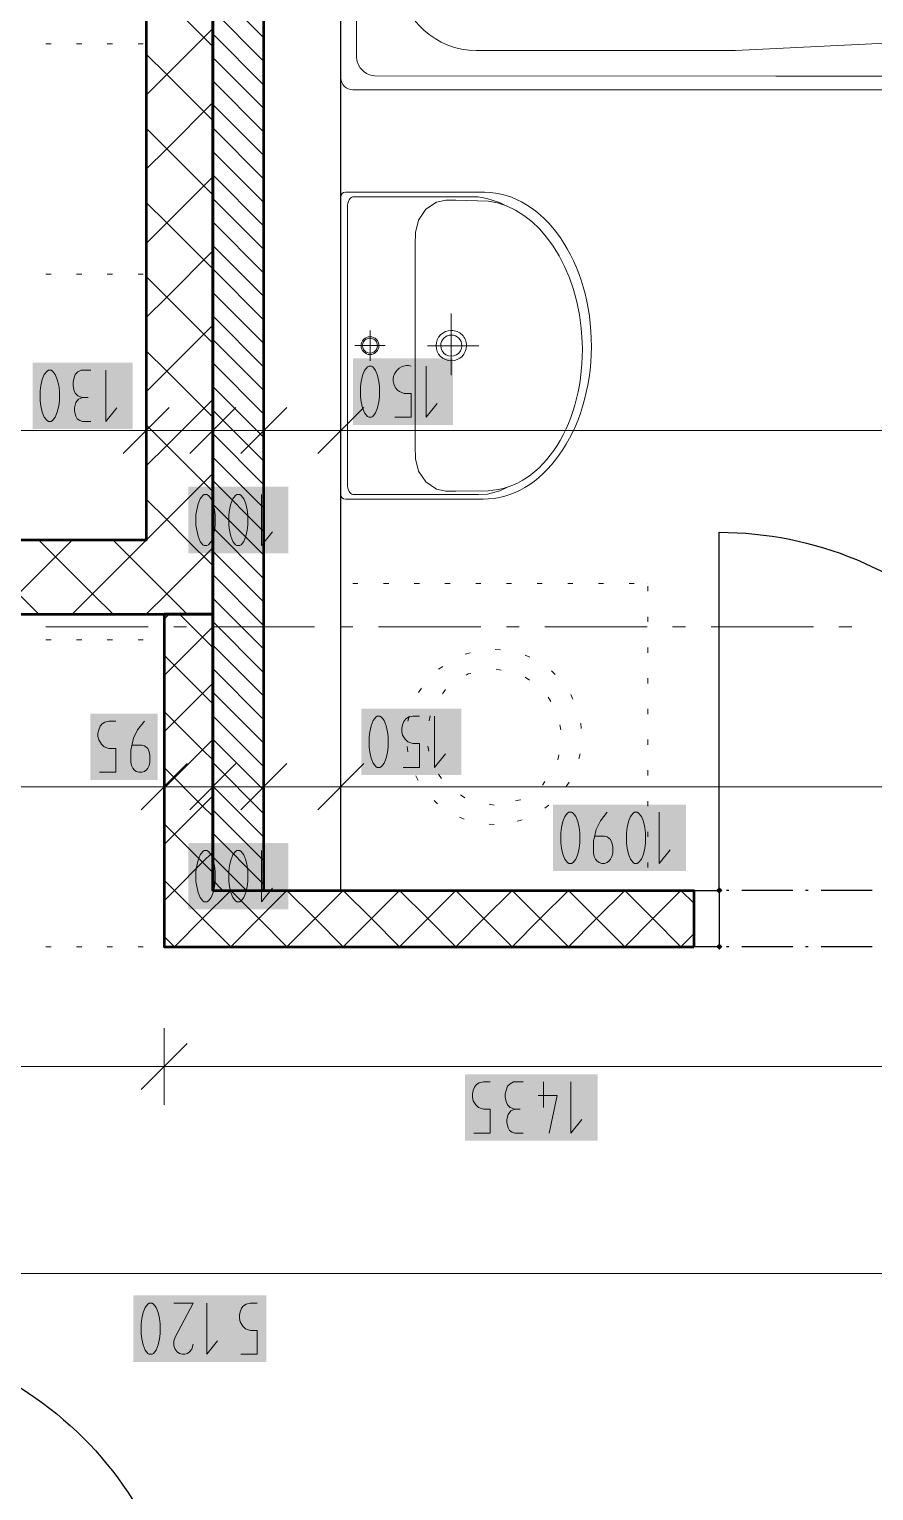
# Model space of a CAD drawing. Header units: millimetres. Extents: x 0 to 594, y 0 to 420.
# Drawn here: x 121.98 to 137.09, y 205.87 to 232.04 of the extents above; entities that cross this region are included whole.
import ezdxf

# ---------------------------------------------------------------- set-up
doc = ezdxf.new("R2010")
doc.units = ezdxf.units.MM
doc.header["$LTSCALE"] = 8
for name, color, linetype in [('PDF_Dvere', 7, 'Continuous'), ('PDF_Instalacni prizdivka do 1m', 7, 'Continuous'), ('PDF_Koty delkove', 7, 'Continuous'), ('PDF_Nabytek', 7, 'Continuous'), ('PDF_Osy hlavni', 7, 'Continuous'), ('PDF_Pricky sadrokarton', 7, 'Continuous'), ('PDF_Pricky zdene', 7, 'Continuous'), ('PDF_Sanita', 7, 'Continuous')]:
    doc.layers.add(name, color=color, linetype=linetype)

msp = doc.modelspace()

# ---------------------------------------------------------------- linework, layer by layer
at = {"layer": 'PDF_Dvere', "lineweight": 25}
for points in [[(134.329, 216.621), (134.329, 223.033, -0.414214), (140.74, 216.621), (140.409, 216.621)], [(118.611, 202.288), (118.407, 202.288), (118.407, 208.699, -0.414214), (124.819, 202.288), (124.793, 202.288)]]:
    msp.add_lwpolyline(points, format="xyb", dxfattribs=at)
msp.add_lwpolyline([(134.329, 215.614), (133.871, 215.614), (133.871, 216.621), (134.329, 216.621)], close=True, dxfattribs=at)
for points in [[(134.501, 216.621), (134.456, 216.621)], [(135.646, 216.621), (134.73, 216.621)], [(135.921, 216.621), (135.875, 216.621)], [(137.066, 216.621), (136.15, 216.621)], [(134.501, 215.614), (134.456, 215.614)], [(135.646, 215.614), (134.73, 215.614)], [(135.921, 215.614), (135.875, 215.614)], [(137.066, 215.614), (136.15, 215.614)]]:
    msp.add_lwpolyline(points, dxfattribs=at)
at = {"layer": 'PDF_Dvere', "lineweight": 25, "transparency": 33554559}
for points in [[(134.386, 216.621), (134.329, 216.564), (134.329, 216.679), (134.272, 216.621)], [(134.386, 215.614), (134.329, 215.557), (134.329, 215.671), (134.272, 215.614)]]:
    msp.add_solid(points, dxfattribs=at)
at = {"layer": 'PDF_Instalacni prizdivka do 1m', "lineweight": 25}
msp.add_lwpolyline([(126.178, 237.366), (126.178, 216.621), (127.552, 216.621), (127.552, 237.366)], close=True, dxfattribs=at)
at = {"layer": 'PDF_Koty delkove', "lineweight": 18}
for points in [[(122.173, 225.568), (122.173, 225.385), (122.185, 225.295), (122.21, 225.187), (122.246, 225.096), (122.295, 225.034), (122.32, 225.02), (122.368, 225.02), (122.393, 225.034), (122.442, 225.096), (122.478, 225.187), (122.503, 225.295), (122.516, 225.385), (122.516, 225.568), (122.503, 225.66), (122.478, 225.767), (122.442, 225.859), (122.393, 225.92), (122.368, 225.936), (122.32, 225.936), (122.295, 225.92), (122.246, 225.859), (122.21, 225.767), (122.185, 225.66)], [(127.907, 225.642), (127.907, 225.459), (127.919, 225.369), (127.943, 225.261), (127.98, 225.17), (128.029, 225.108), (128.053, 225.094), (128.102, 225.094), (128.127, 225.108), (128.175, 225.17), (128.212, 225.261), (128.237, 225.369), (128.249, 225.459), (128.249, 225.642), (128.237, 225.734), (128.212, 225.841), (128.175, 225.933), (128.127, 225.994), (128.102, 226.01), (128.053, 226.01), (128.029, 225.994), (127.98, 225.933), (127.943, 225.841), (127.919, 225.734)], [(124.961, 223.344), (124.961, 223.161), (124.974, 223.07), (124.998, 222.963), (125.035, 222.871), (125.083, 222.81), (125.108, 222.795), (125.157, 222.795), (125.182, 222.81), (125.23, 222.871), (125.267, 222.963), (125.292, 223.07), (125.304, 223.161), (125.304, 223.344), (125.292, 223.435), (125.267, 223.542), (125.23, 223.634), (125.182, 223.695), (125.157, 223.711), (125.108, 223.711), (125.083, 223.695), (125.035, 223.634), (124.998, 223.542), (124.974, 223.435)], [(131.491, 217.654), (131.491, 217.471), (131.504, 217.38), (131.528, 217.273), (131.564, 217.181), (131.613, 217.12), (131.638, 217.105), (131.686, 217.105), (131.711, 217.12), (131.76, 217.181), (131.796, 217.273), (131.821, 217.38), (131.834, 217.471), (131.834, 217.654), (131.821, 217.746), (131.796, 217.853), (131.76, 217.944), (131.711, 218.006), (131.686, 218.021), (131.638, 218.021), (131.613, 218.006), (131.564, 217.944), (131.528, 217.853), (131.504, 217.746)], [(132.665, 217.654), (132.665, 217.471), (132.678, 217.38), (132.702, 217.273), (132.739, 217.181), (132.787, 217.12), (132.812, 217.105), (132.86, 217.105), (132.885, 217.12), (132.934, 217.181), (132.971, 217.273), (132.996, 217.38), (133.008, 217.471), (133.008, 217.654), (132.996, 217.746), (132.971, 217.853), (132.934, 217.944), (132.885, 218.006), (132.86, 218.021), (132.812, 218.021), (132.787, 218.006), (132.739, 217.944), (132.702, 217.853), (132.678, 217.746)], [(125.548, 216.967), (125.548, 216.784), (125.561, 216.693), (125.585, 216.586), (125.622, 216.495), (125.67, 216.433), (125.695, 216.419), (125.744, 216.419), (125.769, 216.433), (125.817, 216.495), (125.854, 216.586), (125.879, 216.693), (125.891, 216.784), (125.891, 216.967), (125.879, 217.059), (125.854, 217.166), (125.817, 217.258), (125.769, 217.319), (125.744, 217.334), (125.695, 217.334), (125.67, 217.319), (125.622, 217.258), (125.585, 217.166), (125.561, 217.059)], [(123.979, 208.864), (123.979, 208.681), (123.991, 208.59), (124.015, 208.483), (124.052, 208.392), (124.1, 208.33), (124.125, 208.316), (124.174, 208.316), (124.199, 208.33), (124.247, 208.392), (124.284, 208.483), (124.309, 208.59), (124.321, 208.681), (124.321, 208.864), (124.309, 208.956), (124.284, 209.063), (124.247, 209.154), (124.199, 209.216), (124.174, 209.231), (124.125, 209.231), (124.1, 209.216), (124.052, 209.154), (124.015, 209.063), (123.991, 208.956)]]:
    msp.add_lwpolyline(points, close=True, dxfattribs=at)
for points in [[(123.078, 225.936), (122.907, 225.936), (122.846, 225.905), (122.797, 225.859), (122.773, 225.783)], [(123.347, 225.936), (123.347, 225.02), (123.542, 225.263)], [(129.081, 226.01), (129.081, 225.094), (129.276, 225.337)], [(122.773, 225.783), (122.76, 225.721), (122.76, 225.66), (122.773, 225.584), (122.797, 225.524), (122.846, 225.478), (122.931, 225.447)], [(123.078, 225.02), (122.931, 225.02), (122.882, 225.034), (122.834, 225.066), (122.809, 225.111), (122.784, 225.202), (122.784, 225.263), (122.809, 225.355), (122.858, 225.416), (122.931, 225.447), (123.029, 225.447)], [(124.071, 225.543), (124.071, 224.856), (124.071, 224.169)], [(125.262, 225.543), (125.262, 224.856), (125.262, 224.169)], [(126.178, 225.543), (126.178, 224.856), (126.178, 224.169)], [(127.552, 225.543), (127.552, 224.856), (127.552, 224.169)], [(124.483, 225.268), (123.659, 224.444)], [(125.674, 225.268), (124.85, 224.444)], [(126.59, 225.268), (125.766, 224.444)], [(127.964, 225.268), (127.14, 224.444)], [(126.192, 224.856), (126.178, 224.856), (125.262, 224.856), (124.071, 224.856), (116.333, 224.856), (110.242, 224.856), (108.341, 224.856), (99.205, 224.856), (97.19, 224.856), (95.862, 224.856)], [(151.365, 224.856), (149.487, 224.856), (147.976, 224.856), (144.803, 224.856), (138.202, 224.856), (127.552, 224.856), (126.192, 224.856)], [(125.879, 223.435), (125.854, 223.542), (125.817, 223.634), (125.769, 223.695), (125.744, 223.711), (125.695, 223.711), (125.67, 223.695), (125.622, 223.634), (125.585, 223.542), (125.561, 223.435), (125.548, 223.344)], [(126.136, 223.711), (126.136, 222.795), (126.331, 223.039)], [(125.548, 223.344), (125.548, 223.161), (125.561, 223.07), (125.585, 222.963), (125.622, 222.871), (125.67, 222.81), (125.695, 222.795), (125.744, 222.795), (125.769, 222.81), (125.817, 222.871), (125.854, 222.963), (125.879, 223.07), (125.891, 223.161), (125.891, 223.344), (125.879, 223.435)], [(123.231, 218.736), (123.524, 218.736), (123.524, 219.163), (123.402, 219.163), (123.316, 219.194), (123.267, 219.24), (123.219, 219.316), (123.206, 219.376), (123.206, 219.438), (123.219, 219.499), (123.243, 219.56), (123.28, 219.605)], [(123.28, 219.605), (123.328, 219.636), (123.402, 219.652), (123.524, 219.652)], [(124.038, 219.652), (123.915, 219.499), (123.842, 219.346), (123.794, 219.133), (123.794, 218.918), (123.806, 218.858), (123.83, 218.812), (123.854, 218.782), (123.891, 218.751), (123.94, 218.736), (123.989, 218.736), (124.038, 218.751), (124.075, 218.782), (124.099, 218.812), (124.124, 218.858), (124.136, 218.918), (124.136, 219.041), (124.124, 219.102), (124.099, 219.163), (124.038, 219.209), (123.989, 219.224), (123.818, 219.224)], [(128.206, 218.823), (128.254, 218.823), (128.279, 218.838), (128.327, 218.899), (128.364, 218.991), (128.389, 219.098), (128.402, 219.188), (128.402, 219.372), (128.389, 219.463), (128.364, 219.57), (128.327, 219.662), (128.279, 219.723), (128.254, 219.739), (128.206, 219.739), (128.181, 219.723), (128.132, 219.662), (128.096, 219.57), (128.071, 219.463), (128.059, 219.372)], [(128.67, 218.823), (128.964, 218.823), (128.964, 219.25), (128.841, 219.25), (128.756, 219.281), (128.707, 219.327), (128.658, 219.403), (128.646, 219.463), (128.646, 219.525), (128.658, 219.586), (128.683, 219.646), (128.719, 219.692), (128.768, 219.723), (128.841, 219.739), (128.964, 219.739)], [(129.233, 219.739), (129.233, 218.823), (129.428, 219.067)], [(128.059, 219.372), (128.059, 219.188), (128.071, 219.098), (128.096, 218.991), (128.132, 218.899), (128.181, 218.838), (128.206, 218.823)], [(124.392, 219.166), (124.392, 218.479), (124.392, 217.792)], [(125.262, 219.166), (125.262, 218.479), (125.262, 217.792)], [(126.178, 219.166), (126.178, 218.479), (126.178, 217.792)], [(127.552, 219.166), (127.552, 218.479), (127.552, 217.792)], [(124.804, 218.891), (123.98, 218.067)], [(125.674, 218.891), (124.85, 218.067)], [(126.59, 218.891), (125.766, 218.067)], [(127.964, 218.891), (127.14, 218.067)], [(147.976, 218.479), (145.416, 218.479), (143.02, 218.479), (141.91, 218.479), (139.979, 218.479), (137.535, 218.479), (127.552, 218.479), (126.178, 218.479), (125.262, 218.479), (124.392, 218.479), (111.57, 218.479), (110.242, 218.479)], [(132.323, 218.021), (132.2, 217.868), (132.127, 217.715), (132.078, 217.502), (132.078, 217.288), (132.091, 217.227), (132.115, 217.181), (132.139, 217.151), (132.176, 217.12), (132.225, 217.105), (132.273, 217.105), (132.323, 217.12), (132.359, 217.151), (132.383, 217.181), (132.408, 217.227), (132.421, 217.288), (132.421, 217.41), (132.408, 217.471)], [(133.252, 218.021), (133.252, 217.105), (133.448, 217.349)], [(132.408, 217.471), (132.383, 217.532), (132.323, 217.578), (132.273, 217.594), (132.102, 217.594)], [(125.108, 216.419), (125.157, 216.419), (125.182, 216.433), (125.23, 216.495), (125.267, 216.586), (125.292, 216.693), (125.304, 216.784), (125.304, 216.967), (125.292, 217.059), (125.267, 217.166), (125.23, 217.258), (125.182, 217.319), (125.157, 217.334), (125.108, 217.334), (125.083, 217.319), (125.035, 217.258), (124.998, 217.166), (124.974, 217.059), (124.961, 216.967)], [(126.136, 217.334), (126.136, 216.419), (126.331, 216.662)], [(124.961, 216.967), (124.961, 216.784), (124.974, 216.693), (124.998, 216.586), (125.035, 216.495), (125.083, 216.433), (125.108, 216.419)], [(124.392, 214.154), (124.392, 213.467), (124.392, 212.78)], [(124.804, 213.879), (123.98, 213.055)], [(146.144, 213.467), (142.031, 213.467), (137.535, 213.467), (124.392, 213.467), (111.57, 213.467), (104.288, 213.467), (99.251, 213.467)], [(129.911, 212.917), (129.911, 212.978), (129.924, 213.04), (129.948, 213.1), (129.985, 213.146), (130.033, 213.177), (130.106, 213.193), (130.229, 213.193)], [(130.816, 213.193), (130.645, 213.193), (130.584, 213.161), (130.535, 213.116), (130.511, 213.04), (130.498, 212.978), (130.498, 212.917), (130.511, 212.841), (130.535, 212.78), (130.584, 212.735), (130.669, 212.703)], [(131.183, 213.193), (131.183, 212.735)], [(131.672, 213.193), (131.672, 212.277), (131.868, 212.52)], [(129.935, 212.277), (130.229, 212.277), (130.229, 212.703), (130.106, 212.703), (130.021, 212.735), (129.972, 212.78), (129.924, 212.856), (129.911, 212.917)], [(131.085, 212.948), (131.428, 212.948), (131.281, 212.277)], [(130.816, 212.277), (130.669, 212.277), (130.62, 212.291), (130.572, 212.322), (130.547, 212.368), (130.523, 212.459), (130.523, 212.52), (130.547, 212.612), (130.596, 212.673), (130.669, 212.703), (130.767, 212.703)], [(178.291, 209.765), (176.368, 209.765), (173.626, 209.765), (167.805, 209.765), (167.742, 209.765), (166.476, 209.765), (163.079, 209.765), (148.617, 209.765), (146.144, 209.765), (140.091, 209.765), (109.854, 209.765)], [(124.566, 209.231), (124.908, 209.231), (124.59, 208.621), (124.566, 208.559), (124.566, 208.468), (124.59, 208.407), (124.627, 208.361), (124.663, 208.33), (124.713, 208.316), (124.761, 208.316), (124.81, 208.33), (124.847, 208.361), (124.884, 208.407), (124.908, 208.498)], [(125.153, 209.231), (125.153, 208.316), (125.348, 208.559)], [(125.764, 208.316), (126.058, 208.316), (126.058, 208.742), (125.935, 208.742), (125.85, 208.773), (125.801, 208.819), (125.752, 208.895), (125.74, 208.956), (125.74, 209.017), (125.752, 209.078), (125.777, 209.139)], [(125.777, 209.139), (125.813, 209.185), (125.862, 209.216), (125.935, 209.231), (126.058, 209.231)]]:
    msp.add_lwpolyline(points, dxfattribs=at)
msp.add_lwpolyline([(128.518, 225.094), (128.812, 225.094), (128.812, 225.521), (128.689, 225.521), (128.604, 225.552, -0.843806), (128.812, 226.01)], format="xyb", dxfattribs=at)
at = {"layer": 'PDF_Koty delkove', "color": 7, "lineweight": 18, "true_color": 0xffffff, "transparency": 33554559}
for points in [[(129.561, 226.147), (127.77, 226.147), (129.561, 224.956), (127.77, 224.956)], [(123.827, 226.073), (122.036, 226.073), (123.827, 224.882), (122.036, 224.882)], [(126.616, 223.848), (124.824, 223.848), (126.616, 222.658), (124.824, 222.658)], [(129.713, 219.876), (127.922, 219.876), (129.713, 218.686), (127.922, 218.686)], [(124.274, 219.789), (123.069, 219.789), (124.274, 218.599), (123.069, 218.599)], [(133.732, 218.159), (131.354, 218.159), (133.732, 216.968), (131.354, 216.968)], [(126.616, 217.472), (124.824, 217.472), (126.616, 216.281), (124.824, 216.281)], [(132.153, 213.33), (129.774, 213.33), (132.153, 212.139), (129.774, 212.139)], [(126.22, 209.369), (123.842, 209.369), (126.22, 208.178), (123.842, 208.178)]]:
    msp.add_solid(points, dxfattribs=at)
at = {"layer": 'PDF_Nabytek', "lineweight": 13}
for points in [[(124.071, 231.869), (124.071, 231.96)], [(122.366, 231.779), (122.274, 231.779)], [(122.916, 231.779), (122.824, 231.779)], [(123.465, 231.779), (123.373, 231.779)], [(124.015, 231.779), (123.923, 231.779)], [(124.071, 231.779), (124.071, 231.779)], [(124.071, 231.779), (124.071, 231.779)], [(124.071, 231.779), (124.071, 231.779)], [(124.071, 231.319), (124.071, 231.411)], [(124.071, 230.77), (124.071, 230.861)], [(124.071, 230.22), (124.071, 230.312)], [(124.071, 229.671), (124.071, 229.762)], [(124.071, 229.121), (124.071, 229.213)], [(124.071, 228.572), (124.071, 228.663)], [(124.071, 228.022), (124.071, 228.114)], [(122.366, 227.657), (122.274, 227.657)], [(122.916, 227.657), (122.824, 227.657)], [(123.465, 227.657), (123.373, 227.657)], [(124.015, 227.657), (123.923, 227.657)], [(124.071, 227.657), (124.071, 227.657)], [(124.071, 227.657), (124.071, 227.657)], [(122.366, 221.109), (122.274, 221.109)], [(122.916, 221.109), (122.824, 221.109)], [(123.465, 221.109), (123.373, 221.109)], [(124.015, 221.109), (123.923, 221.109)], [(124.392, 221.109), (124.392, 221.109)], [(122.366, 215.614), (122.274, 215.614)], [(122.916, 215.614), (122.824, 215.614)], [(123.465, 215.614), (123.373, 215.614)], [(124.015, 215.614), (123.923, 215.614)], [(124.392, 215.614), (124.392, 215.614)]]:
    msp.add_lwpolyline(points, dxfattribs=at)
at = {"layer": 'PDF_Osy hlavni', "lineweight": 18}
for points in [[(124.106, 221.338), (122.274, 221.338)], [(124.793, 221.338), (124.564, 221.338)], [(127.083, 221.338), (125.251, 221.338)], [(127.77, 221.338), (127.541, 221.338)], [(130.059, 221.338), (128.228, 221.338)], [(130.746, 221.338), (130.517, 221.338)], [(133.036, 221.338), (131.204, 221.338)], [(133.723, 221.338), (133.494, 221.338)], [(136.013, 221.338), (134.181, 221.338)], [(136.699, 221.338), (136.471, 221.338)]]:
    msp.add_lwpolyline(points, dxfattribs=at)
at = {"layer": 'PDF_Pricky sadrokarton', "lineweight": 50}
msp.add_lwpolyline([(125.262, 237.366), (125.262, 216.621), (126.178, 216.621), (126.178, 237.366)], dxfattribs=at)
at = {"layer": 'PDF_Pricky sadrokarton', "lineweight": 9}
for points in [[(126.178, 231.884), (125.262, 232.8)], [(126.178, 231.463), (125.262, 232.379)], [(126.178, 231.042), (125.262, 231.958)], [(126.178, 230.621), (125.262, 231.537)], [(126.178, 230.2), (125.262, 231.116)], [(126.178, 229.779), (125.262, 230.695)], [(126.178, 229.358), (125.262, 230.274)], [(126.178, 228.937), (125.262, 229.853)], [(126.178, 228.517), (125.262, 229.432)], [(126.178, 228.096), (125.262, 229.011)], [(126.178, 227.675), (125.262, 228.59)], [(126.178, 227.254), (125.262, 228.17)], [(126.178, 226.833), (125.262, 227.749)], [(126.178, 226.412), (125.262, 227.328)], [(126.178, 225.991), (125.262, 226.907)], [(126.178, 225.57), (125.262, 226.486)], [(126.178, 225.149), (125.262, 226.065)], [(126.178, 224.728), (125.262, 225.644)], [(126.178, 224.307), (125.262, 225.223)], [(125.262, 225.223), (125.262, 225.223)], [(126.178, 223.886), (125.262, 224.802)], [(126.178, 223.465), (125.262, 224.381)], [(126.178, 223.044), (125.262, 223.96)], [(126.178, 222.623), (125.262, 223.539)], [(126.178, 222.202), (125.262, 223.118)], [(126.178, 221.781), (125.262, 222.697)], [(126.178, 221.36), (125.262, 222.276)], [(126.178, 220.939), (125.262, 221.855)], [(126.178, 220.518), (125.262, 221.434)], [(126.178, 220.097), (125.262, 221.013)], [(126.178, 219.676), (125.262, 220.592)], [(126.178, 219.256), (125.262, 220.171)], [(126.178, 218.835), (125.262, 219.75)], [(126.178, 218.414), (125.262, 219.329)], [(126.178, 217.993), (125.262, 218.909)], [(126.178, 217.572), (125.262, 218.488)], [(126.178, 217.151), (125.262, 218.067)], [(126.178, 216.73), (125.262, 217.646)], [(125.865, 216.621), (125.262, 217.225)], [(125.444, 216.621), (125.262, 216.804)]]:
    msp.add_lwpolyline(points, dxfattribs=at)
at = {"layer": 'PDF_Pricky zdene', "lineweight": 50}
for points in [[(125.262, 222.895), (125.262, 238.74), (124.071, 238.74), (124.071, 222.895), (110.242, 222.895), (110.242, 221.567)], [(111.57, 221.567), (124.392, 221.567), (125.262, 221.567), (125.262, 222.895)], [(125.262, 216.621), (125.262, 221.567), (124.392, 221.567), (124.392, 216.621)], [(124.392, 216.621), (124.392, 215.614), (131.811, 215.614), (133.871, 215.614)], [(125.262, 216.621), (131.811, 216.621), (133.871, 216.621), (133.871, 215.614)]]:
    msp.add_lwpolyline(points, dxfattribs=at)
at = {"layer": 'PDF_Pricky zdene', "lineweight": 9}
for points in [[(125.262, 231.733), (124.438, 232.558), (124.071, 232.924)], [(125.262, 232.054), (124.438, 231.23), (124.071, 230.863)], [(125.262, 230.405), (124.438, 231.23), (124.071, 231.596)], [(125.262, 230.726), (124.438, 229.902), (124.071, 229.535)], [(125.262, 229.077), (124.438, 229.902), (124.071, 230.268)], [(125.262, 229.398), (124.438, 228.574), (124.071, 228.207)], [(125.262, 227.749), (124.438, 228.574), (124.071, 228.94)], [(125.262, 228.07), (124.438, 227.246), (124.071, 226.879)], [(125.262, 226.421), (124.438, 227.246), (124.071, 227.612)], [(125.262, 226.742), (124.438, 225.918), (124.071, 225.551)], [(125.262, 225.093), (124.438, 225.918), (124.071, 226.284)], [(125.262, 225.414), (124.438, 224.59), (124.071, 224.223)], [(125.262, 223.765), (124.438, 224.59), (124.071, 224.956)], [(125.262, 224.086), (124.438, 223.262), (124.071, 222.895)], [(124.804, 222.895), (124.438, 223.262), (124.071, 223.628)], [(122.148, 221.567), (121.782, 221.934), (120.82, 222.895)], [(122.743, 222.895), (121.782, 221.934), (121.415, 221.567)], [(123.476, 221.567), (123.11, 221.934), (122.148, 222.895)], [(124.071, 222.895), (123.11, 221.934), (122.743, 221.567)], [(124.804, 221.567), (124.438, 221.934), (123.476, 222.895)], [(125.262, 222.758), (124.438, 221.934), (124.071, 221.567)], [(125.262, 222.437), (124.804, 222.895)], [(124.483, 221.567), (124.392, 221.476)], [(125.262, 220.972), (125.079, 221.155), (124.667, 221.567)], [(125.262, 221.338), (125.079, 221.155), (124.392, 220.468)], [(125.262, 220.331), (125.079, 220.148), (124.392, 220.834)], [(125.079, 220.148), (124.392, 219.461)], [(125.262, 219.964), (125.079, 220.148)], [(125.262, 219.323), (125.079, 219.14), (124.392, 219.827)], [(125.079, 219.14), (124.392, 218.453)], [(125.262, 218.957), (125.079, 219.14)], [(125.262, 218.316), (125.079, 218.133), (124.392, 218.82)], [(125.079, 218.133), (124.392, 217.446)], [(125.262, 217.949), (125.079, 218.133)], [(124.392, 217.812), (125.079, 217.125), (124.575, 216.621), (124.392, 216.805)], [(125.262, 217.308), (125.079, 217.125)], [(125.262, 216.942), (125.079, 217.125)], [(124.575, 216.621), (124.392, 216.438)], [(125.583, 215.614), (125.079, 216.118), (124.575, 216.621)], [(125.583, 216.621), (125.079, 216.118), (124.575, 215.614)], [(126.59, 215.614), (126.086, 216.118), (125.583, 216.621)], [(126.59, 216.621), (126.086, 216.118), (125.583, 215.614)], [(127.597, 215.614), (127.094, 216.118), (126.59, 216.621)], [(127.597, 216.621), (127.094, 216.118), (126.59, 215.614)], [(128.605, 215.614), (128.101, 216.118), (127.597, 216.621)], [(128.605, 216.621), (128.101, 216.118), (127.597, 215.614)], [(129.612, 215.614), (129.109, 216.118), (128.605, 216.621)], [(129.612, 216.621), (129.109, 216.118), (128.605, 215.614)], [(130.62, 215.614), (130.116, 216.118), (129.612, 216.621)], [(130.62, 216.621), (130.116, 216.118), (129.612, 215.614)], [(131.627, 215.614), (131.124, 216.118), (130.62, 216.621)], [(131.627, 216.621), (131.124, 216.118), (130.62, 215.614)], [(132.635, 215.614), (132.131, 216.118), (131.627, 216.621)], [(132.635, 216.621), (132.131, 216.118), (131.627, 215.614)], [(133.642, 215.614), (133.139, 216.118), (132.635, 216.621)], [(133.642, 216.621), (133.139, 216.118), (132.635, 215.614)], [(133.871, 216.392), (133.642, 216.621)], [(124.575, 215.614), (124.392, 215.797)], [(133.871, 215.843), (133.642, 215.614)]]:
    msp.add_lwpolyline(points, dxfattribs=at)
at = {"layer": 'PDF_Sanita', "lineweight": 13}
for points in [[(127.766, 237.366), (127.767, 237.366), (142.915, 237.366, -0.414247), (143.126, 237.155), (143.126, 231.166, -0.41423), (142.915, 230.955), (127.767, 230.955, -0.41423), (127.556, 231.166), (127.556, 237.155, -0.414247), (127.766, 237.366)], [(127.552, 229.039, -0.414172), (127.636, 229.123), (130.109, 229.123, -0.0034), (130.126, 229.123)], [(130.099, 223.628), (127.636, 223.628, -0.414085), (127.552, 223.709), (127.552, 223.712), (127.552, 223.729), (127.552, 229.022), (127.552, 229.039), (127.552, 229.042), (127.552, 229.039), (127.552, 229.022)]]:
    msp.add_lwpolyline(points, format="xyb", dxfattribs=at)
for points in [[(140.599, 236.366), (134.617, 236.661), (129.978, 236.661, 0.387967), (128.592, 235.394, 0.045237), (128.592, 232.927, 0.387969), (129.978, 231.66), (134.617, 231.66), (140.599, 231.955, 0.372032), (142.176, 233.459, 0.048486), (142.176, 234.862, 0.372028)], [(129.258, 226.376, 0.999962), (129.804, 226.376, 0.414224), (129.531, 226.648, 0.414171)], [(127.917, 226.376, 0.999924), (128.236, 226.376, 0.414174), (128.077, 226.535, 0.414217)], [(127.942, 226.376, 1.000064), (128.211, 226.375, 1.000097)], [(129.72, 226.375, 0.999968), (129.342, 226.376, 1.000037)]]:
    msp.add_lwpolyline(points, format="xyb", close=True, dxfattribs=at)
for points in [[(127.831, 234.133), (127.832, 231.537), (127.838, 231.496), (127.849, 231.455), (127.871, 231.401), (127.902, 231.352), (127.933, 231.315), (127.974, 231.278), (128.015, 231.251), (128.066, 231.227), (128.112, 231.212), (128.164, 231.204), (135.341, 231.202), (142.48, 231.202)], [(127.769, 229.038), (130.012, 229.038), (130.165, 229.011), (130.392, 228.939), (130.528, 228.875)], [(130.191, 228.964), (129.612, 228.983), (129.435, 228.98), (129.267, 228.945), (129.074, 228.816), (128.943, 228.621), (128.892, 228.404), (128.886, 228.177), (128.886, 224.574), (128.892, 224.347), (128.943, 224.13), (129.074, 223.935), (129.267, 223.806), (129.435, 223.771), (129.612, 223.767), (130.191, 223.778)], [(127.672, 228.855), (127.672, 223.896)], [(129.531, 225.847), (129.531, 226.95)], [(128.077, 226.103), (128.077, 226.648)], [(127.804, 226.376), (128.349, 226.376)], [(129.106, 226.375), (130.026, 226.375)], [(130.539, 223.842), (130.403, 223.778), (130.182, 223.718), (130.019, 223.71), (129.115, 223.713)], [(127.769, 223.713), (129.115, 223.713)], [(127.552, 222.117), (127.552, 222.117)], [(127.552, 222.117), (127.552, 222.117)], [(127.552, 221.977), (127.552, 222.069)], [(127.861, 222.117), (127.77, 222.117)], [(128.411, 222.117), (128.319, 222.117)], [(128.96, 222.117), (128.869, 222.117)], [(129.51, 222.117), (129.418, 222.117)], [(130.059, 222.117), (129.968, 222.117)], [(130.609, 222.117), (130.517, 222.117)], [(131.158, 222.117), (131.067, 222.117)], [(131.708, 222.117), (131.616, 222.117)], [(132.257, 222.117), (132.166, 222.117)], [(132.807, 222.117), (132.715, 222.117)], [(133.047, 222.117), (133.047, 222.117)], [(133.047, 222.117), (133.047, 222.117)], [(133.047, 221.977), (133.047, 222.069)], [(127.552, 221.428), (127.552, 221.519)], [(133.047, 221.428), (133.047, 221.519)], [(127.552, 220.878), (127.552, 220.97)], [(129.779, 220.849), (129.868, 220.873)], [(130.319, 220.937), (130.41, 220.929)], [(133.047, 220.878), (133.047, 220.97)], [(129.302, 220.581), (129.378, 220.633)], [(130.856, 220.835), (130.939, 220.797)], [(127.552, 220.329), (127.552, 220.42)], [(129.8, 220.476), (129.832, 220.497), (129.884, 220.508)], [(130.334, 220.583), (130.423, 220.566)], [(130.856, 220.437), (130.933, 220.386)], [(131.325, 220.555), (131.39, 220.49)], [(133.047, 220.329), (133.047, 220.42)], [(128.947, 220.165), (129, 220.24)], [(129.374, 220.14), (129.425, 220.216)], [(131.263, 220.082), (131.314, 220.006)], [(131.67, 220.131), (131.709, 220.048)], [(127.552, 219.779), (127.552, 219.871)], [(133.047, 219.779), (133.047, 219.871)], [(128.756, 219.652), (128.78, 219.741)], [(129.135, 219.656), (129.153, 219.745)], [(131.477, 219.587), (131.495, 219.497)], [(131.848, 219.614), (131.856, 219.522)], [(127.552, 219.23), (127.552, 219.321)], [(133.047, 219.23), (133.047, 219.321)], [(128.752, 219.105), (128.744, 219.196)], [(129.128, 219.117), (129.11, 219.207)], [(131.457, 219.048), (131.439, 218.958)], [(131.838, 219.067), (131.814, 218.979)], [(127.552, 218.68), (127.552, 218.772)], [(133.047, 218.68), (133.047, 218.772)], [(128.937, 218.59), (128.898, 218.673)], [(129.355, 218.627), (129.304, 218.703)], [(131.205, 218.569), (131.163, 218.506)], [(131.64, 218.557), (131.588, 218.482)], [(129.771, 218.281), (129.695, 218.332)], [(130.769, 218.243), (130.767, 218.241), (130.68, 218.224)], [(127.552, 218.131), (127.552, 218.222)], [(129.287, 218.169), (129.222, 218.234)], [(130.299, 218.148), (130.21, 218.166)], [(131.28, 218.146), (131.205, 218.094)], [(133.047, 218.131), (133.047, 218.222)], [(129.76, 217.895), (129.677, 217.933)], [(130.299, 217.799), (130.208, 217.807)], [(130.801, 217.884), (130.712, 217.86)], [(127.552, 217.581), (127.552, 217.673)], [(133.047, 217.581), (133.047, 217.673)], [(127.552, 217.031), (127.552, 217.123)], [(133.047, 217.031), (133.047, 217.123)], [(127.552, 216.621), (127.552, 216.621)], [(127.552, 216.621), (127.552, 216.621)], [(127.861, 216.621), (127.77, 216.621)], [(128.411, 216.621), (128.319, 216.621)], [(128.96, 216.621), (128.869, 216.621)], [(129.51, 216.621), (129.418, 216.621)], [(130.059, 216.621), (129.968, 216.621)], [(130.609, 216.621), (130.517, 216.621)], [(131.158, 216.621), (131.067, 216.621)], [(131.708, 216.621), (131.616, 216.621)], [(132.257, 216.621), (132.166, 216.621)], [(132.807, 216.621), (132.715, 216.621)], [(133.047, 216.621), (133.047, 216.621)], [(133.047, 216.621), (133.047, 216.621)]]:
    msp.add_lwpolyline(points, dxfattribs=at)
for points in [[(127.552, 229.039), (127.552, 229.039), (127.552, 229.039), (127.552, 229.039)], [(127.769, 229.038), (127.715, 229.038), (127.672, 228.956), (127.672, 228.855)], [(132.039, 226.356), (132.047, 227.874), (131.19, 229.112), (130.126, 229.123)], [(131.875, 226.444), (131.824, 227.766), (131.099, 228.851), (130.191, 228.964)], [(129.342, 226.376), (129.342, 226.376), (129.342, 226.376), (129.342, 226.376)], [(129.72, 226.375), (129.72, 226.375), (129.72, 226.375), (129.72, 226.375)], [(130.099, 223.628), (131.163, 223.617), (132.032, 224.839), (132.039, 226.356)], [(130.191, 223.778), (131.177, 223.816), (131.931, 225.01), (131.875, 226.444)], [(127.672, 223.896), (127.672, 223.795), (127.715, 223.713), (127.769, 223.713)], [(127.636, 223.628), (127.636, 223.628), (127.636, 223.628), (127.636, 223.628)]]:
    msp.add_open_spline(points, degree=3, dxfattribs=at)

doc.saveas('drawing.dxf')
